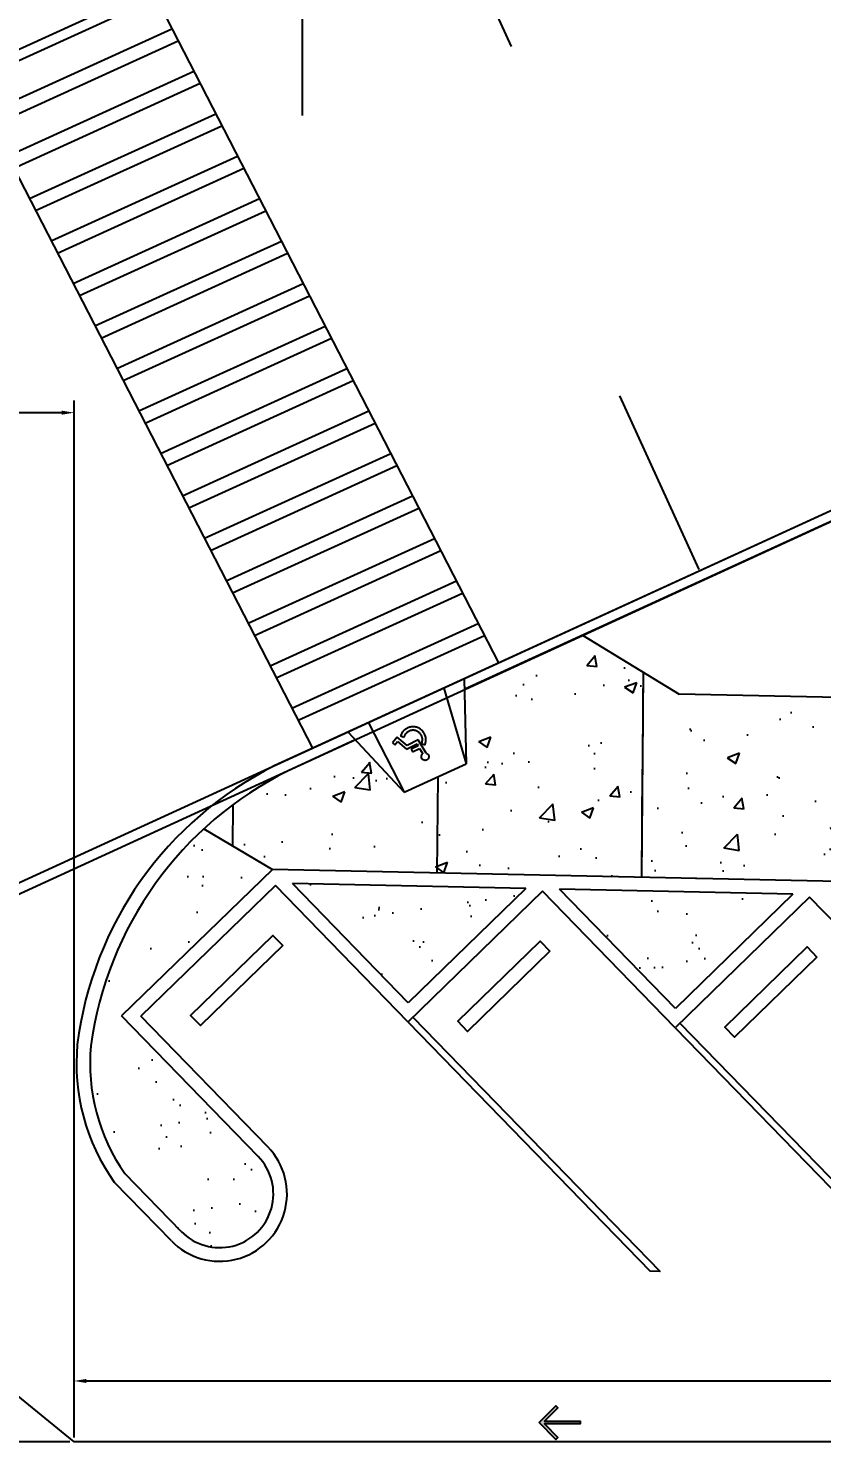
# Model space of a CAD drawing. Header units: millimetres. Extents: x 793 to 3159, y 750 to 2095.
# Drawn here: x 1173.04 to 1184.68, y 1052.67 to 1073.41 of the extents above; entities that cross this region are included whole.
import ezdxf

# ---------------------------------------------------------------- set-up
doc = ezdxf.new("R2010")
doc.units = ezdxf.units.MM
doc.linetypes.add('CENTER', pattern=[50.8, 31.75, -6.35, 6.35, -6.35])
doc.linetypes.add('CONTINUA', pattern=[0])
for name, color, linetype in [('A- SEÑALIZACION VIAL', 250, 'Continuous'), ('A-BANQUETA', 8, 'Continuous'), ('A-DETALLES', 6, 'Continuous'), ('A-PISOS', 252, 'Continuous'), ('A-TEXTO', 2, 'Continuous'), ('A-VEGETACION', 65, 'Continuous'), ('GUARNICIONES', 8, 'Continuous'), ('LINEAS DE PAVIEMENTOS', 9, 'Continuous'), ('poligono real existente', 210, 'Continuous'), ('RETUTM01', 8, 'Continuous')]:
    doc.layers.add(name, color=color, linetype=linetype)
doc.layers.add('JUNTA DE CONTROL', color=7, linetype='Continuous', true_color=0xf43e0b)
doc.styles.get("Standard").update_dxf_attribs({"font": 'arial.ttf'})
doc.dimstyles.get("Standard").update_dxf_attribs({"dimtxt": 1.2, "dimasz": 0.18, "dimexe": 0.18, "dimexo": 0.0625, "dimgap": 0.09, "dimtad": 0, "dimtih": 1, "dimtoh": 1, "dimdec": 4, "dimlfac": -1, "dimzin": 0, "dimdsep": 46, "dimtxsty": 'Standard', "dimcen": 0.09, "dimadec": 0, "dimazin": 0, "dimtfac": 1, "dimtdec": 4, "dimtofl": 0, "dimtmove": 0, "dimatfit": 3, "dimfxl": 1, "dimtolj": 1, "dimtzin": 0, "dimarcsym": 0})
pattern_1 = [(38.034047, (-995.446, 276.85925), (-0.04112262, 0.97848569), [0, -0.77216, 0, -0.8636, 0, -0.8255]), (8.034047, (-995.446, 276.8592), (0.8856448, 1.4419677), [0, -0.41656, 0, -0.69596, 0, -0.2667]), (328.034047, (-996.0708, 276.8534), (1.58188923, 0.0176195), [0, -0.254, 0, -0.9144, 0, -1.1938]), (318.03405, (-996.0708, 276.8534), (1.5228908, 0.4600731), [0, -0.127, 0, -0.59944, 0, -0.6858])]

# ---------------------------------------------------------------- blocks, each defined once
blk = doc.blocks.new('A$C6A1540C3')
at = {"layer": 'RETUTM01', "color": 8, "linetype": 'Continuous'}
for p, q in [((3.75, 7.5), (3.75, 0)), ((0, 3.75), (7.5, 3.75))]:
    blk.add_line(p, q, dxfattribs=at)
blk = doc.blocks.new('A$C15914C01')
at = {"layer": 'A-PISOS', "linetype": 'CONTINUA', "ltscale": 0.5}
h = blk.add_hatch(dxfattribs=at)
h.set_pattern_fill('AR-CONC', color=250, scale=0.01)
h.set_pattern_definition([(50, (-2174.8441, -711.9263), (1.8218467, -0.1593909), [0.1905, -2.0955]), (355, (-2174.8441, -711.9263), (-0.3524342, 1.9105685), [0.1524, -1.6764058]), (100.451445, (-2174.6923, -711.9396), (1.4694125, 1.7511775), [0.1619001, -1.7809024]), (46.1842, (-2174.844, -711.4183), (2.7107904, -0.4204233), [0.28575, -3.14325]), (96.63556, (-2174.6182, -711.4533), (2.3740413, 2.4742612), [0.2428502, -2.671356]), (351.18415, (-2174.844, -711.4183), (2.3740413, 2.4742612), [0.2285997, -2.5145973]), (21, (-2174.5901, -711.5453), (1.5161439, -1.022652), [0.1905, -2.0955]), (326, (-2174.5901, -711.5453), (0.6180203, 1.8418797), [0.1524, -1.6764]), (71.451445, (-2174.4638, -711.6305), (2.1341642, 0.8192277), [0.1619001, -1.7808994]), (37.5, (-2174.8441, -711.9263), (0.03088603, 0.84555039), [0, -1.65608, 0, -1.7018, 0, -1.68275]), (7.5, (-2174.8441, -711.9263), (0.66819663, 1.00180575), [0, -0.97028, 0, -1.61798, 0, -0.64135]), (327.5, (-2175.4105, -711.9263), (1.35590595, -0.05728744), [0, -0.635, 0, -1.9812, 0, -2.6289]), (317.5, (-2175.6645, -711.9263), (1.4812918, 0.2542649), [0, -0.8255, 0, -1.31572, 0, -1.8669])])
h.paths.add_polyline_path([(28.819, 73.632), (25.819, 73.632), (25.817, 70.951), (28.817, 70.911)])
h.paths.add_polyline_path([(22.815, 73.709), (19.815, 73.709), (19.823, 71.028), (22.823, 70.989)])
h.paths.add_polyline_path([(22.807, 73.673), (19.817, 73.729), (19.815, 73.709), (22.815, 73.709)])
h.paths.add_polyline_path([(16.816, 73.787), (13.816, 73.787), (13.806, 71.106), (16.807, 71.067)])
h.paths.add_polyline_path([(10.817, 73.847), (7.817, 73.847), (7.806, 71.184), (10.824, 71.145)])
edge = h.paths.add_edge_path()
edge.add_line((4.817, 73.847), (1.817, 73.847))
edge.add_line((1.817, 73.847), (1.817, 74.269))
edge.add_line((1.817, 74.269), (0.918, 74.805))
edge.add_line((0.918, 74.805), (-0.804, 73.998))
edge.add_line((-0.804, 73.998), (-0.771, 72.905))
edge.add_line((-0.771, 72.905), (-1.677, 72.48))
edge.add_line((-1.677, 72.48), (-2.402, 73.243))
edge.add_arc((0.009, 66.715), 6.959, 110.2752, 131.6044)
edge.add_line((-4.611, 71.919), (-3.602, 71.332))
edge.add_line((-3.602, 71.332), (4.805, 71.223))
edge.add_line((4.805, 71.223), (4.817, 73.847))
h.paths.add_polyline_path([(4.805, 73.923), (2.343, 73.955), (1.817, 74.269), (1.817, 73.847), (4.817, 73.847)], flags=17)
h.paths.add_polyline_path([(10.683, 73.847), (7.817, 73.884), (7.817, 73.847)])
at = {"layer": 'A-PISOS', "color": 250, "linetype": 'CONTINUA', "ltscale": 0.5}
for p, q in [((1.817, 71.261), (1.817, 74.269)), ((-1.183, 71.3), (-1.183, 72.712)), ((-4.183, 71.67), (-4.183, 72.28))]:
    blk.add_line(p, q, dxfattribs=at)
blk = doc.blocks.new('discapacitados')
for p, q in [((230, 791), (231, 809)), ((231, 773), (230, 791)), ((231, 809), (235, 827)), ((235, 755), (231, 773)), ((235, 827), (241, 844)), ((241, 738), (235, 755)), ((241, 844), (249, 860)), ((249, 721), (241, 738)), ((249, 860), (259, 875)), ((259, 706), (249, 721)), ((259, 875), (271, 889)), ((271, 693), (259, 706)), ((271, 889), (284, 901)), ((271, 693), (310, 103)), ((284, 901), (299, 911)), ((299, 911), (316, 919)), ((316, 919), (333, 925)), ((333, 925), (351, 928)), ((351, 928), (369, 930)), ((369, 930), (387, 928)), ((387, 928), (405, 925)), ((405, 657), (391, 654)), ((410, 419), (391, 654)), ((405, 925), (422, 919)), ((422, 662), (405, 657)), ((422, 919), (438, 911)), ((438, 670), (422, 662)), ((438, 911), (453, 901)), ((453, 681), (438, 670)), ((453, 901), (467, 889)), ((467, 693), (453, 681)), ((467, 889), (479, 875)), ((479, 706), (467, 693)), ((479, 875), (489, 860)), ((489, 721), (479, 706)), ((489, 860), (497, 844)), ((497, 738), (489, 721)), ((497, 844), (503, 827)), ((503, 755), (497, 738)), ((503, 827), (506, 809)), ((506, 773), (503, 755)), ((506, 809), (508, 791)), ((508, 791), (506, 773)), ((1, 50), (-1, 17)), ((-1, 17), (1, -17)), ((4, 83), (1, 50)), ((10, 116), (4, 83)), ((18, 149), (10, 116)), ((28, 181), (18, 149)), ((41, 212), (28, 181)), ((55, 242), (41, 212)), ((72, 271), (55, 242)), ((91, 299), (72, 271)), ((111, 326), (91, 299)), ((133, 351), (111, 326)), ((135, 65), (132, 41)), ((132, 41), (132, 16)), ((132, 16), (132, -8)), ((157, 374), (133, 351)), ((139, 89), (135, 65)), ((145, 113), (139, 89)), ((153, 136), (145, 113)), ((162, 159), (153, 136)), ((183, 396), (157, 374)), ((172, 181), (162, 159)), ((184, 202), (172, 181)), ((183, 396), (273, 300)), ((198, 222), (184, 202)), ((213, 241), (198, 222)), ((229, 260), (213, 241)), ((246, 277), (229, 260)), ((273, 300), (246, 277)), ((310, 103), (784, 108)), ((705, 419), (410, 419)), ((418, 306), (705, 306)), ((418, 226), (418, 306)), ((864, 226), (418, 226)), ((705, 306), (705, 419)), ((784, 108), (976, -337)), ((1040, -182), (864, 226)), ((1, -17), (4, -50)), ((4, -50), (10, -83)), ((10, -83), (17, -116)), ((17, -116), (28, -148)), ((28, -148), (40, -179)), ((40, -179), (54, -209)), ((54, -209), (71, -238)), ((71, -238), (89, -266)), ((89, -266), (110, -293)), ((110, -293), (132, -318)), ((132, -8), (135, -32)), ((132, -318), (156, -341)), ((135, -32), (139, -56)), ((139, -56), (145, -80)), ((145, -80), (152, -103)), ((152, -103), (161, -126)), ((156, -341), (181, -363)), ((161, -126), (172, -148)), ((172, -148), (184, -169)), ((181, -363), (208, -383)), ((184, -169), (197, -189)), ((197, -189), (212, -209)), ((208, -383), (236, -401)), ((212, -209), (228, -227)), ((228, -227), (245, -244)), ((236, -401), (265, -418)), ((245, -244), (264, -260)), ((264, -260), (283, -275)), ((265, -418), (295, -432)), ((283, -275), (304, -288)), ((295, -432), (327, -444)), ((304, -288), (325, -300)), ((325, -300), (347, -310)), ((327, -444), (359, -454)), ((347, -310), (370, -319)), ((359, -454), (391, -461)), ((370, -319), (393, -326)), ((391, -461), (424, -467)), ((393, -326), (417, -332)), ((417, -332), (441, -336)), ((424, -467), (458, -470)), ((441, -336), (465, -338)), ((458, -470), (491, -470)), ((465, -338), (490, -338)), ((490, -338), (514, -337)), ((491, -470), (525, -469)), ((514, -337), (538, -334)), ((525, -469), (558, -465)), ((538, -334), (562, -330)), ((558, -465), (591, -459)), ((562, -330), (586, -324)), ((586, -324), (609, -316)), ((591, -459), (623, -451)), ((609, -316), (632, -307)), ((623, -451), (655, -440)), ((632, -307), (653, -296)), ((653, -296), (674, -284)), ((655, -440), (686, -427)), ((674, -284), (695, -270)), ((686, -427), (716, -412)), ((695, -270), (714, -255)), ((714, -255), (732, -239)), ((716, -412), (745, -395)), ((756, -213), (732, -239)), ((745, -395), (773, -377)), ((756, -213), (847, -309)), ((773, -377), (799, -356)), ((799, -356), (824, -333)), ((824, -333), (847, -309)), ((976, -337), (1224, -230)), ((1178, -122), (1040, -182)), ((1224, -230), (1178, -122))]:
    blk.add_line(p, q)
blk = doc.blocks.new('flecha')
at = {"layer": 'A- SEÑALIZACION VIAL'}
h = blk.add_hatch(color=256, dxfattribs=at)
h.dxf.hatch_style = 1
h.paths.add_polyline_path([(2184.893, 719.209), (2184.401, 718.717), (2184.343, 718.775), (2184.736, 719.168), (2183.69, 719.168), (2183.69, 719.25), (2184.736, 719.25), (2184.343, 719.643), (2184.401, 719.701)])
blk.add_lwpolyline([(2184.893, 719.209), (2184.401, 718.717), (2184.343, 718.775), (2184.736, 719.168), (2183.69, 719.168), (2183.69, 719.25), (2184.736, 719.25), (2184.343, 719.643), (2184.401, 719.701)], close=True, dxfattribs=at)
blk = doc.blocks.new('A$C3E6A45EC')
at = {"layer": 'JUNTA DE CONTROL', "linetype": 'CENTER', "ltscale": 0.05}
blk.add_line((2.682, 72.167), (2.708, 75.175), dxfattribs=at)
blk = doc.blocks.new('*D232')
at = {"layer": 'Defpoints', "color": 0, "lineweight": -2, "transparency": 16777216}
for p, q in [((1173.713, 1052.735), (1173.713, 1053.744)), ((1208.64, 1052.735), (1208.64, 1053.744)), ((1173.893, 1053.564), (1188.123, 1053.564)), ((1208.46, 1053.564), (1194.23, 1053.564))]:
    blk.add_line(p, q, dxfattribs=at)
at = {"layer": 'Defpoints', "color": 0, "transparency": 16777216}
for p in [(1173.713, 1053.564), (1173.713, 1052.673), (1208.64, 1052.673)]:
    blk.add_point(p, dxfattribs=at)
for points in [[(1173.893, 1053.594), (1173.893, 1053.534), (1173.713, 1053.564)], [(1208.46, 1053.594), (1208.46, 1053.534), (1208.64, 1053.564)]]:
    blk.add_solid(points, dxfattribs=at)
at = {"layer": 'Defpoints', "color": 0, "transparency": 16777216, "insert": (1191.176, 1053.564), "char_height": 1.2, "attachment_point": 5}
blk.add_mtext('\\A1;34.9277', dxfattribs=at)
blk = doc.blocks.new('*D233')
at = {"layer": 'Defpoints', "color": 0, "lineweight": -2, "transparency": 16777216}
for p, q in [((1162.84, 1061.612), (1162.84, 1067.947)), ((1173.713, 1052.735), (1173.713, 1067.947)), ((1163.02, 1067.767), (1165.28, 1067.767)), ((1173.533, 1067.767), (1171.272, 1067.767))]:
    blk.add_line(p, q, dxfattribs=at)
at = {"layer": 'Defpoints', "color": 0, "transparency": 16777216}
for p in [(1162.84, 1067.767), (1162.84, 1061.55), (1173.713, 1052.673)]:
    blk.add_point(p, dxfattribs=at)
for points in [[(1163.02, 1067.797), (1163.02, 1067.737), (1162.84, 1067.767)], [(1173.533, 1067.797), (1173.533, 1067.737), (1173.713, 1067.767)]]:
    blk.add_solid(points, dxfattribs=at)
at = {"layer": 'Defpoints', "color": 0, "transparency": 16777216, "insert": (1168.276, 1067.767), "char_height": 1.2, "attachment_point": 5}
blk.add_mtext('\\A1;10.8728', dxfattribs=at)
blk = doc.blocks.new('*D239')
at = {"layer": 'Defpoints', "color": 0, "lineweight": -2, "transparency": 16777216}
for p, q in [((1162.777, 1061.55), (1156.74, 1061.55)), ((1156.92, 1061.37), (1156.92, 1057.81)), ((1156.92, 1052.853), (1156.92, 1056.413)), ((1173.65, 1052.673), (1156.74, 1052.673))]:
    blk.add_line(p, q, dxfattribs=at)
at = {"layer": 'Defpoints', "color": 0, "transparency": 16777216}
for p in [(1156.92, 1061.55), (1162.84, 1061.55), (1173.713, 1052.673)]:
    blk.add_point(p, dxfattribs=at)
for points in [[(1156.89, 1061.37), (1156.95, 1061.37), (1156.92, 1061.55)], [(1156.89, 1052.853), (1156.95, 1052.853), (1156.92, 1052.673)]]:
    blk.add_solid(points, dxfattribs=at)
at = {"layer": 'Defpoints', "color": 0, "transparency": 16777216, "insert": (1156.92, 1057.111), "char_height": 1.2, "attachment_point": 5}
blk.add_mtext('\\A1;8.8773', dxfattribs=at)

msp = doc.modelspace()

# ---------------------------------------------------------------- hatches: boundary and pattern name
at = {"layer": 'A-VEGETACION', "linetype": 'CONTINUA'}
h = msp.add_hatch(dxfattribs=at)
h.set_pattern_fill('AR-SAND', color=256, scale=0.02, angle=0.534047)
h.set_pattern_definition(pattern_1)
edge = h.paths.add_edge_path()
edge.add_line((1175.61794, 1061.66349), (1176.62249, 1061.06766))
edge.add_line((1176.62249, 1061.06766), (1174.41123, 1058.8564))
edge.add_line((1174.41123, 1058.8564), (1176.41953, 1056.86192))
edge.add_arc((1175.84909, 1056.31251), 0.79199, -133.197773, 43.924892, ccw=False)
edge.add_line((1175.30696, 1055.73515), (1174.45715, 1056.60868))
edge.add_arc((1176.72398, 1058.20879), 2.77469, 167.552526, 215.217421, ccw=False)
edge.add_arc((1179.13289, 1057.80301), 5.21588, 144.167197, 168.903579, ccw=False)
edge.add_line((1174.90422, 1060.8565), (1175.61794, 1061.66349))
h = msp.add_hatch(dxfattribs=at)
h.set_pattern_fill('AR-SAND', color=256, scale=0.02, angle=0.534047)
h.set_pattern_definition(pattern_1)
h.paths.add_polyline_path([(1176.91525, 1060.86129), (1178.54842, 1059.11194), (1180.33919, 1060.78727)])
h = msp.add_hatch(dxfattribs=at)
h.set_pattern_fill('AR-SAND', color=256, scale=0.02, angle=0.534047)
h.set_pattern_definition(pattern_1)
h.paths.add_polyline_path([(1180.83321, 1060.77659), (1182.46638, 1059.02725), (1184.25715, 1060.70258)])

# ---------------------------------------------------------------- linework, layer by layer
at = {"layer": 'A-BANQUETA', "linetype": 'CONTINUA', "ltscale": 0.5}
for p, q in [((1170.17017, 1071.69154, 293.83025), (1189.27932, 1080.38979, 294.25961)), ((1174.87189, 1073.93667, 293.72089), (1179.9464, 1064.08667, 293.72089)), ((1172.41536, 1072.1544, 293.72089), (1175.14903, 1073.39873, 293.72089)), ((1172.50707, 1071.9764, 293.72089), (1175.24073, 1073.22073, 293.72089)), ((1172.73633, 1071.53139, 293.72089), (1175.46999, 1072.77572, 293.72089)), ((1172.14209, 1072.68485, 293.72089), (1177.21665, 1062.83475, 293.72089)), ((1172.82803, 1071.35339, 293.72089), (1175.56169, 1072.59772, 293.72089)), ((1173.05729, 1070.90838, 293.72089), (1175.79095, 1072.15271, 293.72089)), ((1173.14899, 1070.73038, 293.72089), (1175.88265, 1071.97471, 293.72089)), ((1173.37825, 1070.28537, 293.72089), (1176.11191, 1071.5297, 293.72089)), ((1173.46995, 1070.10737, 293.72089), (1176.20361, 1071.3517, 293.72089)), ((1173.69921, 1069.66236, 293.72089), (1176.43287, 1070.90669, 293.72089)), ((1173.79091, 1069.48436, 293.72089), (1176.52457, 1070.72869, 293.72089)), ((1174.02017, 1069.03935, 293.72089), (1176.75383, 1070.28368, 293.72089)), ((1174.11187, 1068.86135, 293.72089), (1176.84553, 1070.10568, 293.72089)), ((1193.20956, 1070.17931, 294.27519), (1176.65069, 1062.585, 293.71931)), ((1193.20956, 1070.17931, 294.27519), (1176.65069, 1062.585, 293.71931)), ((1193.26267, 1070.03861, 294.27576), (1179.44373, 1063.71019, 293.78654)), ((1193.26267, 1070.03861, 294.27576), (1179.44373, 1063.71019, 293.78654)), ((1174.34113, 1068.41635, 293.72089), (1177.07479, 1069.66067, 293.72089)), ((1174.43283, 1068.23834, 293.72089), (1177.16649, 1069.48267, 293.72089)), ((1174.66209, 1067.79334, 293.72089), (1177.39575, 1069.03766, 293.72089)), ((1174.75379, 1067.61533, 293.72089), (1177.48746, 1068.85966, 293.72089)), ((1174.98305, 1067.17033, 293.72089), (1177.71671, 1068.41465, 293.72089)), ((1175.07476, 1066.99232, 293.72089), (1177.80842, 1068.23665, 293.72089)), ((1175.30401, 1066.54732, 293.72089), (1178.03767, 1067.79164, 293.72089)), ((1175.39572, 1066.36931, 293.72089), (1178.12938, 1067.61364, 293.72089)), ((1175.62497, 1065.92431, 293.72089), (1178.35864, 1067.16863, 293.72089)), ((1175.71668, 1065.7463, 293.72089), (1178.45034, 1066.99063, 293.72089)), ((1175.94594, 1065.3013, 293.72089), (1178.6796, 1066.54562, 293.72089)), ((1176.03764, 1065.12329, 293.72089), (1178.7713, 1066.36762, 293.72089)), ((1176.2669, 1064.67829, 293.72089), (1179.00056, 1065.92262, 293.72089)), ((1176.3586, 1064.50028, 293.72089), (1179.09226, 1065.74461, 293.72089)), ((1176.58786, 1064.05528, 293.72089), (1179.32152, 1065.29961, 293.72089)), ((1176.67956, 1063.87727, 293.72089), (1179.41322, 1065.1216, 293.72089)), ((1176.90882, 1063.43227, 293.72089), (1179.64248, 1064.6766, 293.72089)), ((1177.00052, 1063.25426, 293.72089), (1179.73418, 1064.49859, 293.72089)), ((1181.17198, 1064.50165, 293.5564), (1182.58951, 1063.63948, 293.72089)), ((1179.43733, 1063.86302, 293.56874), (1179.46714, 1062.61662, 293.56874)), ((1179.43733, 1063.86302, 293.56874), (1179.46714, 1062.61662, 293.56874)), ((1179.13953, 1063.72644, 293.56874), (1179.46714, 1062.61662, 293.56874)), ((1179.13953, 1063.72644, 293.56874), (1179.46714, 1062.61662, 293.56874)), ((1214.6771, 1062.94585, 293.72089), (1182.58951, 1063.63948, 293.72089)), ((1178.03095, 1063.21802, 293.56874), (1178.5571, 1062.19925, 293.56874)), ((1178.03095, 1063.21802, 293.56874), (1178.5571, 1062.19925, 293.56874)), ((1177.83856, 1062.96858, 293.56874), (1176.85383, 1062.51362, 293.72277)), ((1177.83856, 1062.96858, 293.56874), (1176.85383, 1062.51362, 293.72277)), ((1177.73315, 1063.08144, 293.56874), (1178.5571, 1062.19925, 293.56874)), ((1177.80175, 1063.00799, 293.56874), (1178.5571, 1062.19925, 293.56874)), ((1178.5571, 1062.19925, 293.56874), (1179.46714, 1062.61662, 293.56874)), ((1178.5571, 1062.19925, 293.56874), (1179.46714, 1062.61662, 293.56874)), ((1175.61794, 1061.66349, 293.56001), (1176.62249, 1061.06766, 293.72089)), ((1176.62249, 1061.06766, 293.72089), (1174.41123, 1058.91764, 293.72089)), ((1208.97734, 1060.36825, 293.72089), (1176.62249, 1061.06766, 293.72089)), ((1176.66586, 1060.83087, 293.72089), (1174.69401, 1058.91363, 293.72089)), ((1178.61217, 1058.82913, 293.72089), (1176.66586, 1060.83087, 293.72089)), ((1180.33919, 1060.78727, 293.72089), (1176.91525, 1060.86129, 293.72089)), ((1178.61614, 1059.11194, 293.72089), (1176.91525, 1060.86129, 293.72089)), ((1180.58383, 1060.74618, 293.72089), (1178.61091, 1058.8279, 293.72089)), ((1180.33919, 1060.78727, 293.72089), (1178.61614, 1059.11194, 293.72089)), ((1182.53013, 1058.74444, 293.72089), (1180.58383, 1060.74618, 293.72089)), ((1184.25715, 1060.70258, 293.72089), (1180.83321, 1060.77659, 293.72089)), ((1182.53411, 1059.02725, 293.72089), (1180.83321, 1060.77659, 293.72089)), ((1184.25715, 1060.70258, 293.72089), (1182.53411, 1059.02725, 293.72089)), ((1184.50179, 1060.66149, 293.72089), (1182.52887, 1058.74321, 293.72089)), ((1186.4481, 1058.65974, 293.72089), (1184.50179, 1060.66149, 293.72089)), ((1176.41405, 1056.8566, 293.72089), (1174.41123, 1058.91764, 293.72089)), ((1176.55748, 1056.99598, 293.7209), (1174.69401, 1058.91363, 293.72089)), ((1178.61217, 1058.82913, 293.72089), (1182.16637, 1055.1737, 293.72089)), ((1178.68387, 1058.89884, 293.72089), (1182.30884, 1055.17062, 293.72089)), ((1182.53013, 1058.74444, 293.72089), (1186.08433, 1055.08901, 293.72089)), ((1182.60183, 1058.81415, 293.72089), (1186.2268, 1055.08593, 293.72089)), ((1175.28366, 1055.75814, 293.72089), (1174.45715, 1056.60868, 293.72089)), ((1175.14023, 1055.61876, 293.7209), (1174.30285, 1056.48048, 293.72089)), ((1182.30884, 1055.17062, 293.72089), (1182.16637, 1055.1737, 293.72089))]:
    msp.add_line(p, q, dxfattribs=at)
at = {"layer": 'A-BANQUETA', "linetype": 'CONTINUA', "ltscale": 0.5, "elevation": 293.72089}
for points in [[(1176.77573, 1059.95126), (1175.56776, 1058.77556), (1175.42292, 1058.92438), (1176.63089, 1060.10008)], [(1180.69369, 1059.86657), (1179.48572, 1058.69087), (1179.34088, 1058.83969), (1180.54885, 1060.01538)], [(1184.61165, 1059.78187), (1183.40369, 1058.60617), (1183.25884, 1058.75499), (1184.46681, 1059.93069)]]:
    msp.add_lwpolyline(points, close=True, dxfattribs=at)
at = {"layer": 'A-BANQUETA', "linetype": 'CONTINUA', "ltscale": 0.5}
for centre, radius, start, end in [((1179.02017, 1057.84422, 293.86989), 5.29995, 116.55619, 172.899956), ((1179.20544, 1057.77151, 293.8768), 5.29317, 116.3769, 172.301166), ((1176.74774, 1058.21902, 293.72089), 3, 174.639215, 215.416312), ((1176.74774, 1058.21902, 293.72089), 2.8, 174.639215, 215.108115), ((1175.84885, 1056.30737, 293.72089), 0.9881, 224.179237, 44.179238), ((1175.84885, 1056.30737, 293.72089), 0.7881, 224.179237, 44.179238)]:
    msp.add_arc(centre, radius, start, end, dxfattribs=at)
at = {"layer": 'Defpoints'}
for p, q in [((1180.12933, 1073.1376, 294.15399), (1178.96783, 1075.68533, 294.154)), ((1182.88129, 1065.46717, 294.17), (1181.71979, 1068.0149, 294.17001))]:
    msp.add_line(p, q, dxfattribs=at)
at = {"layer": 'Defpoints', "color": 40, "true_color": 0xfaa21b}
for p, q in [((1173.71259, 1052.67269), (1162.83976, 1061.55)), ((1208.64027, 1052.67269), (1173.71259, 1052.67269))]:
    msp.add_line(p, q, dxfattribs=at)
at = {"layer": 'GUARNICIONES'}
for p, q in [((1170.09682, 1071.82297, 293.83), (1189.23435, 1080.53413, 294.26)), ((1193.26267, 1070.03861, 294.27576), (1170.68292, 1059.68302, 293.722))]:
    msp.add_line(p, q, dxfattribs=at)
at = {"layer": 'LINEAS DE PAVIEMENTOS'}
for p, q in [((1170.15897, 1071.68644, 293.83), (1189.2965, 1080.39761, 294.26)), ((1193.20996, 1070.17946, 294.276), (1170.62039, 1059.81937, 293.722))]:
    msp.add_line(p, q, dxfattribs=at)

# ---------------------------------------------------------------- block references
at = {"layer": 'A-BANQUETA', "linetype": 'CONTINUA', "ltscale": 0.5, "xscale": 0.00039, "yscale": 0.00039, "zscale": 0.00039, "rotation": 206.761422335163}
msp.add_blockref('discapacitados', (1178.85181, 1063.06081, 293.56874), dxfattribs=at)
msp.add_blockref('discapacitados', (1178.85181, 1063.06081, 293.56874), dxfattribs=at)
at = {"layer": 'A-DETALLES', "linetype": 'CONTINUA', "ltscale": 0.5, "xscale": 0.5, "yscale": 0.5, "zscale": 0.5, "rotation": 180}
msp.add_blockref('flecha', (2272.98114, 1412.55824, 293.72089), dxfattribs=at)
at = {"layer": 'A-TEXTO', "linetype": 'CONTINUA', "ltscale": 0.5}
msp.add_blockref('A$C3E6A45EC', (1179.3582, 988.78314, 293.72089), dxfattribs=at)
at = {"layer": 'JUNTA DE CONTROL', "linetype": 'CENTER', "ltscale": 0.05, "rotation": 359.5035917933524}
msp.add_blockref('A$C15914C01', (1179.60612, 989.70753, 293.72089), dxfattribs=at)
at = {"layer": 'poligono real existente'}
msp.add_blockref('A$C6A1540C3', (1173.30715, 1072.1269), dxfattribs=at)

# ---------------------------------------------------------------- dimensions: what is measured, and where the dimension line sits
at = {"layer": 'Defpoints', "color": 1}
for base, p1, p2, picture, middle in [((1162.83976, 1067.76698), (1173.71259, 1052.67269), (1162.83976, 1061.55), '*D233', (1168.27618, 1067.76698)), ((1173.71259, 1053.56424), (1208.64027, 1052.67269), (1173.71259, 1052.67269), '*D232', (1191.17643, 1053.56424))]:
    dim = msp.add_linear_dim(base=base, p1=p1, p2=p2, dimstyle='Standard', dxfattribs=at)
    dim.commit()
    dim.dimension.update_dxf_attribs({"geometry": picture, "text_midpoint": middle})
at = {"layer": 'Defpoints', "color": 5}
dim = msp.add_linear_dim(base=(1156.9199, 1061.55), p1=(1173.71259, 1052.67269), p2=(1162.83976, 1061.55), angle=90, dimstyle='Standard', dxfattribs=at)
dim.commit()
dim.dimension.update_dxf_attribs({"geometry": '*D239', "text_midpoint": (1156.9199, 1057.11134)})

doc.saveas('drawing.dxf')
